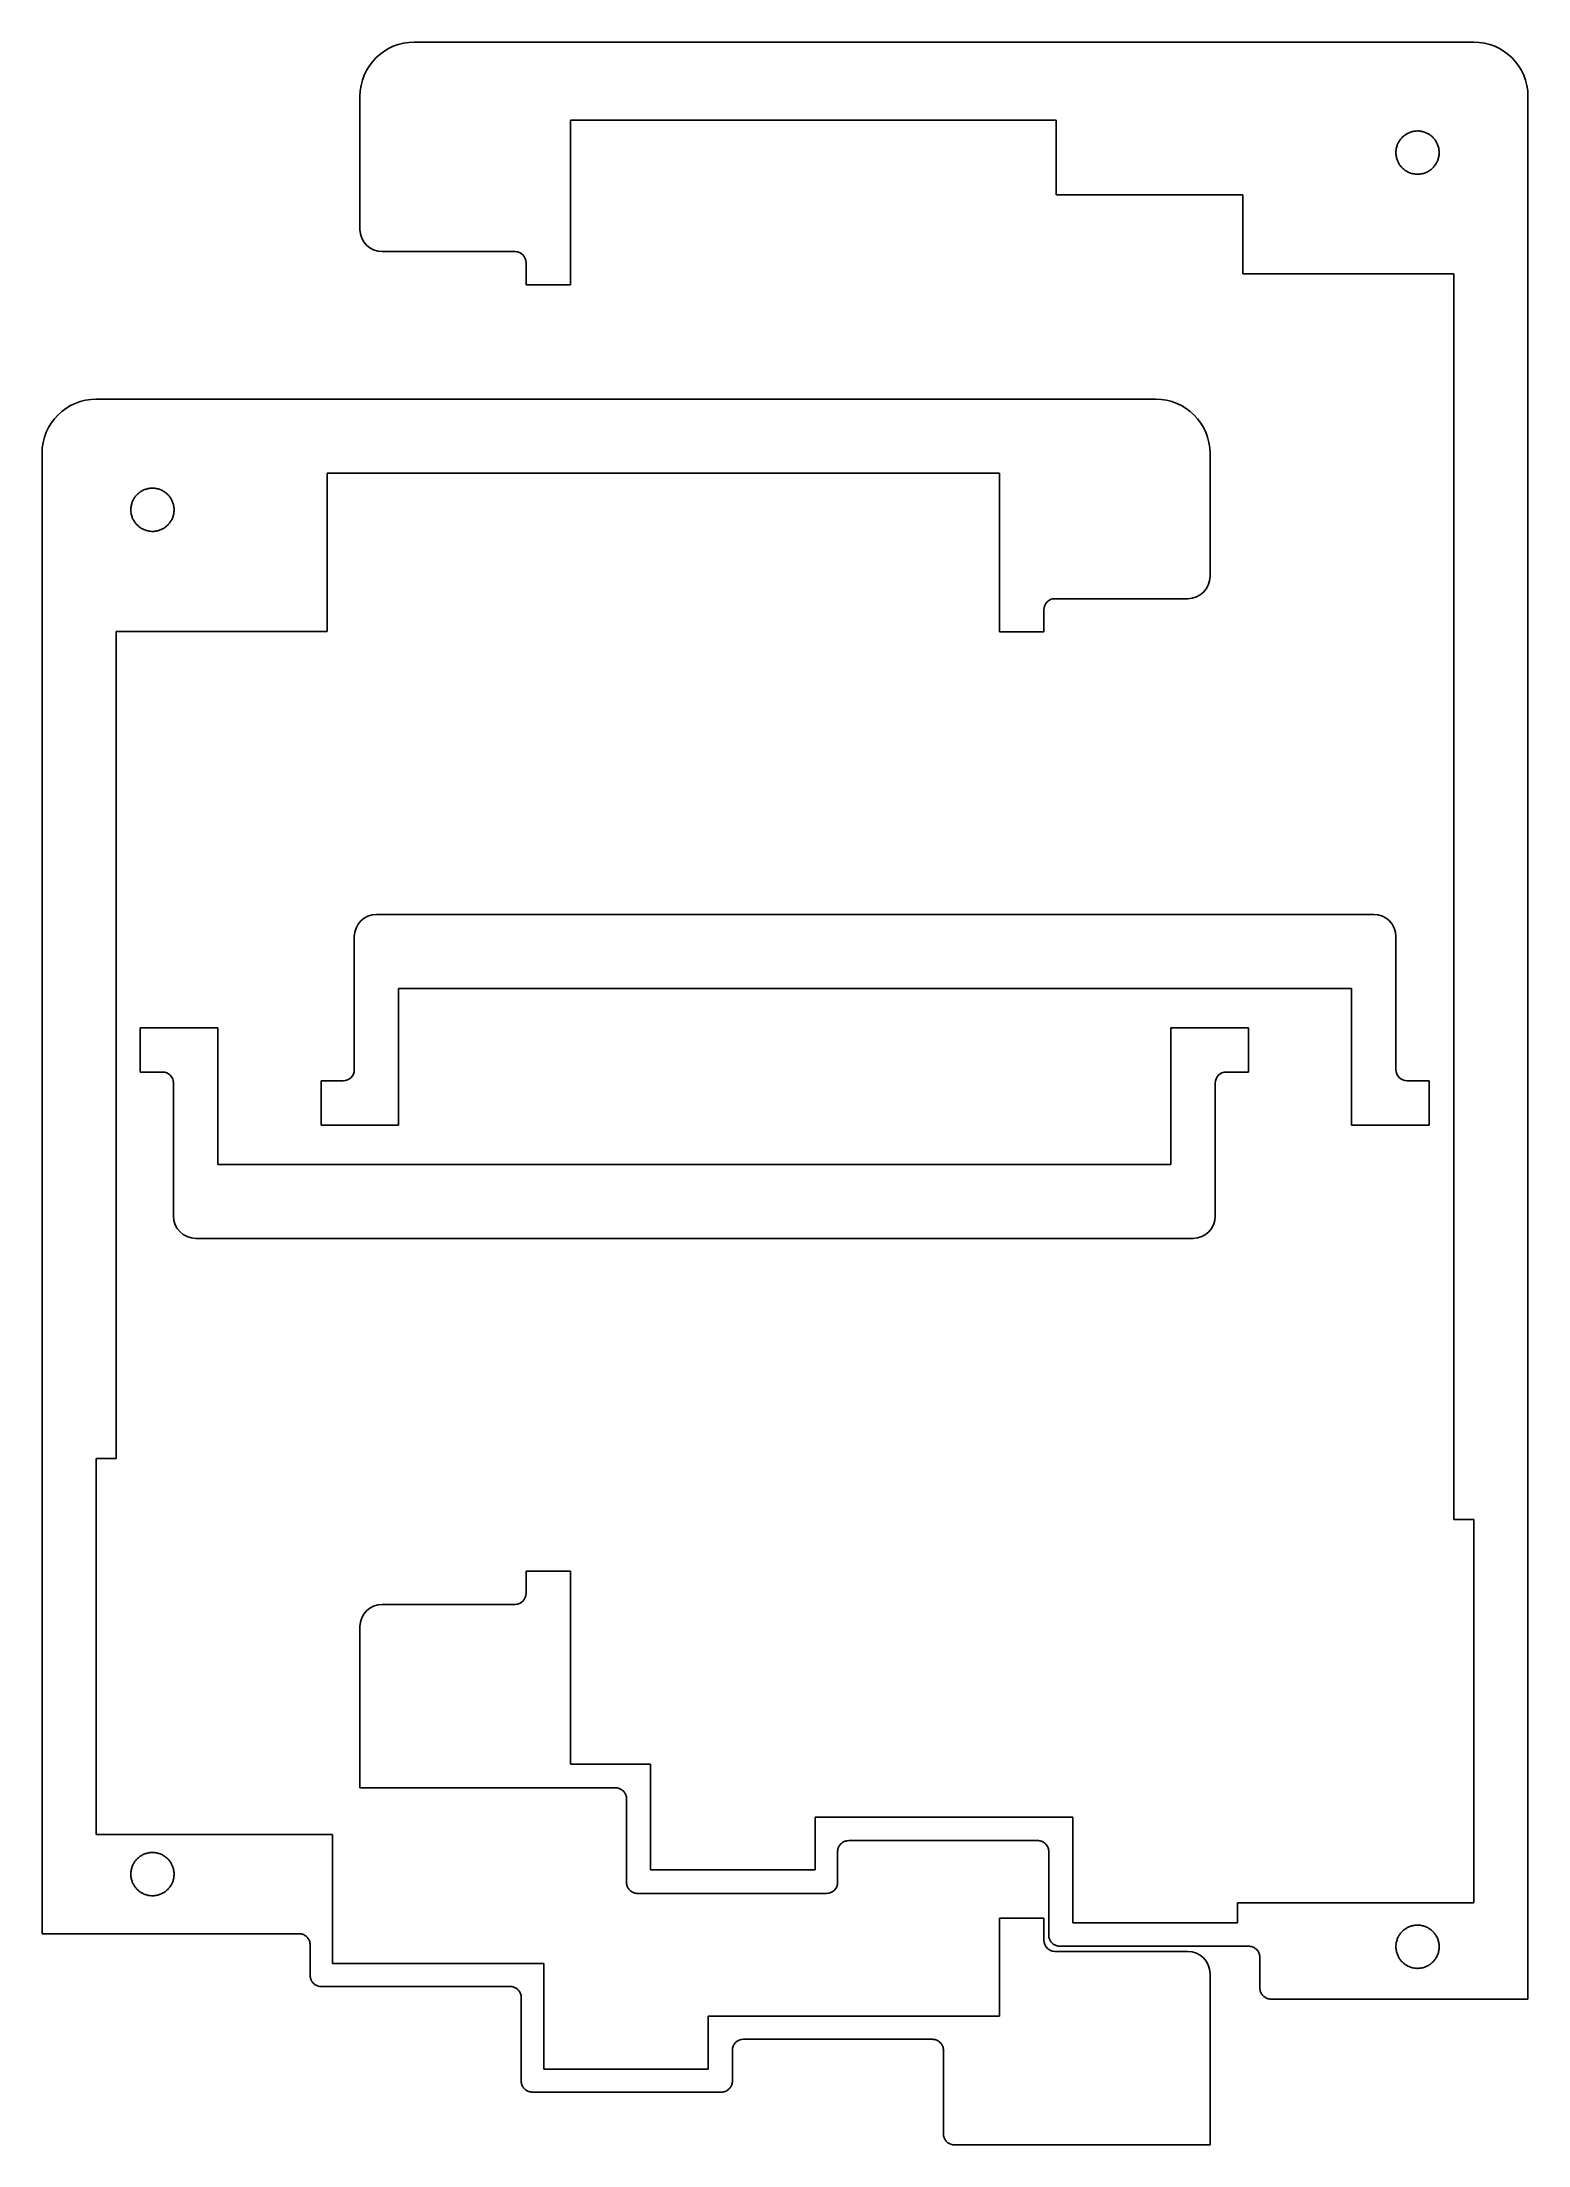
# Model space of a CAD drawing. Extents: x 331 to 465, y -298 to -108.
import ezdxf

# ---------------------------------------------------------------- set-up
doc = ezdxf.new("R2010")
doc.units = 0
doc.layers.add('BLACK', color=7, linetype='CONTINUOUS')

msp = doc.modelspace()

# ---------------------------------------------------------------- linework, layer by layer
at = {"layer": 'BLACK', "linetype": 'CONTINUOUS'}
for p, q in [((460.164, -108.008), (364.564, -108.008)), ((359.664, -124.91), (359.664, -112.908)), ((465.064, -284.507), (465.064, -112.908)), ((378.664, -129.91), (378.664, -115.059)), ((378.664, -115.059), (422.484, -115.059)), ((422.484, -115.059), (422.484, -121.78)), ((453.183, -117.609), (453.201, -117.523)), ((453.201, -117.523), (453.222, -117.444)), ((453.222, -117.444), (453.246, -117.366)), ((453.246, -117.366), (453.272, -117.292)), ((453.272, -117.292), (453.301, -117.22)), ((453.301, -117.22), (453.332, -117.151)), ((453.332, -117.151), (453.365, -117.083)), ((453.365, -117.083), (453.402, -117.015)), ((453.402, -117.015), (453.409, -117.002)), ((453.409, -117.002), (453.448, -116.937)), ((453.448, -116.937), (453.489, -116.876)), ((453.489, -116.876), (453.531, -116.816)), ((453.531, -116.816), (453.575, -116.759)), ((453.575, -116.759), (453.621, -116.704)), ((453.621, -116.704), (453.67, -116.649)), ((453.67, -116.649), (453.72, -116.597)), ((453.72, -116.597), (453.771, -116.547)), ((453.771, -116.547), (453.827, -116.498)), ((453.827, -116.498), (453.882, -116.452)), ((453.882, -116.452), (453.941, -116.407)), ((453.941, -116.407), (454, -116.365)), ((454, -116.365), (454.061, -116.325)), ((454.061, -116.325), (454.127, -116.286)), ((454.127, -116.286), (454.193, -116.25)), ((454.193, -116.25), (454.262, -116.215)), ((454.262, -116.215), (454.332, -116.184)), ((454.332, -116.184), (454.403, -116.155)), ((454.403, -116.155), (454.478, -116.128)), ((454.478, -116.128), (454.556, -116.104)), ((454.556, -116.104), (454.637, -116.082)), ((454.637, -116.082), (454.719, -116.064)), ((454.719, -116.064), (454.805, -116.049)), ((454.805, -116.049), (454.895, -116.037)), ((454.895, -116.037), (454.989, -116.03)), ((454.989, -116.03), (455.089, -116.027)), ((455.089, -116.027), (455.098, -116.027)), ((455.098, -116.027), (455.196, -116.029)), ((455.196, -116.029), (455.29, -116.036)), ((455.29, -116.036), (455.384, -116.048)), ((455.384, -116.048), (455.47, -116.062)), ((455.47, -116.062), (455.554, -116.08)), ((455.554, -116.08), (455.634, -116.101)), ((455.634, -116.101), (455.711, -116.125)), ((455.711, -116.125), (455.787, -116.152)), ((455.787, -116.152), (455.859, -116.181)), ((455.859, -116.181), (455.929, -116.212)), ((455.929, -116.212), (455.997, -116.246)), ((455.997, -116.246), (456.062, -116.282)), ((456.062, -116.282), (456.125, -116.319)), ((456.125, -116.319), (456.188, -116.36)), ((456.188, -116.36), (456.249, -116.402)), ((456.249, -116.402), (456.306, -116.446)), ((456.306, -116.446), (456.362, -116.492)), ((456.362, -116.492), (456.416, -116.54)), ((456.416, -116.54), (456.468, -116.589)), ((456.468, -116.589), (456.518, -116.64)), ((456.518, -116.64), (456.567, -116.695)), ((456.567, -116.695), (456.613, -116.749)), ((456.613, -116.749), (456.658, -116.807)), ((456.658, -116.807), (456.7, -116.865)), ((456.7, -116.865), (456.742, -116.927)), ((456.742, -116.927), (456.781, -116.992)), ((456.781, -116.992), (456.818, -117.057)), ((456.818, -117.057), (456.852, -117.124)), ((456.852, -117.124), (456.884, -117.193)), ((456.884, -117.193), (456.914, -117.265)), ((456.914, -117.265), (456.942, -117.341)), ((456.942, -117.341), (456.967, -117.418)), ((456.967, -117.418), (456.989, -117.499)), ((456.989, -117.499), (457.008, -117.58)), ((457.008, -117.58), (457.023, -117.666)), ((453.148, -117.984), (453.15, -117.885)), ((453.151, -118.082), (453.148, -117.984)), ((453.15, -117.885), (453.157, -117.791)), ((453.158, -118.177), (453.151, -118.082)), ((453.157, -117.791), (453.168, -117.698)), ((453.17, -118.273), (453.158, -118.177)), ((453.168, -117.698), (453.183, -117.609)), ((453.186, -118.362), (453.17, -118.273)), ((453.206, -118.448), (453.186, -118.362)), ((453.227, -118.526), (453.206, -118.448)), ((453.251, -118.603), (453.227, -118.526)), ((453.278, -118.678), (453.251, -118.603)), ((453.308, -118.75), (453.278, -118.678)), ((453.34, -118.82), (453.308, -118.75)), ((453.373, -118.887), (453.34, -118.82)), ((453.409, -118.952), (453.373, -118.887)), ((453.442, -119.007), (453.409, -118.952)), ((453.482, -119.068), (453.442, -119.007)), ((453.524, -119.128), (453.482, -119.068)), ((453.569, -119.187), (453.524, -119.128)), ((453.614, -119.242), (453.569, -119.187)), ((453.662, -119.296), (453.614, -119.242)), ((453.713, -119.35), (453.662, -119.296)), ((453.769, -119.404), (453.713, -119.35)), ((453.822, -119.451), (453.769, -119.404)), ((453.879, -119.499), (453.822, -119.451)), ((456.382, -119.444), (456.322, -119.495)), ((456.437, -119.395), (456.382, -119.444)), ((456.488, -119.345), (456.437, -119.395)), ((456.537, -119.293), (456.488, -119.345)), ((456.584, -119.239), (456.537, -119.293)), ((456.63, -119.184), (456.584, -119.239)), ((456.673, -119.126), (456.63, -119.184)), ((456.715, -119.067), (456.673, -119.126)), ((456.755, -119.005), (456.715, -119.067)), ((456.793, -118.941), (456.755, -119.005)), ((456.829, -118.876), (456.793, -118.941)), ((456.863, -118.807), (456.829, -118.876)), ((456.894, -118.737), (456.863, -118.807)), ((456.923, -118.665), (456.894, -118.737)), ((456.95, -118.589), (456.923, -118.665)), ((456.974, -118.512), (456.95, -118.589)), ((456.994, -118.432), (456.974, -118.512)), ((457.013, -118.347), (456.994, -118.432)), ((457.027, -118.261), (457.013, -118.347)), ((457.023, -117.666), (457.035, -117.754)), ((457.038, -118.172), (457.027, -118.261)), ((457.035, -117.754), (457.044, -117.848)), ((457.046, -118.075), (457.038, -118.172)), ((457.044, -117.848), (457.048, -117.95)), ((457.048, -117.977), (457.046, -118.075)), ((457.048, -117.95), (457.048, -117.977)), ((453.936, -119.543), (453.879, -119.499)), ((453.995, -119.585), (453.936, -119.543)), ((454.056, -119.625), (453.995, -119.585)), ((454.12, -119.664), (454.056, -119.625)), ((454.189, -119.702), (454.12, -119.664)), ((454.258, -119.737), (454.189, -119.702)), ((454.328, -119.769), (454.258, -119.737)), ((454.4, -119.798), (454.328, -119.769)), ((454.474, -119.824), (454.4, -119.798)), ((454.55, -119.848), (454.474, -119.824)), ((454.634, -119.871), (454.55, -119.848)), ((454.718, -119.89), (454.634, -119.871)), ((454.811, -119.906), (454.718, -119.89)), ((454.903, -119.917), (454.811, -119.906)), ((454.999, -119.924), (454.903, -119.917)), ((455.098, -119.927), (454.999, -119.924)), ((455.119, -119.927), (455.098, -119.927)), ((455.218, -119.923), (455.119, -119.927)), ((455.31, -119.915), (455.218, -119.923)), ((455.399, -119.904), (455.31, -119.915)), ((455.487, -119.888), (455.399, -119.904)), ((455.57, -119.869), (455.487, -119.888)), ((455.649, -119.848), (455.57, -119.869)), ((455.725, -119.824), (455.649, -119.848)), ((455.8, -119.796), (455.725, -119.824)), ((455.875, -119.766), (455.8, -119.796)), ((455.945, -119.734), (455.875, -119.766)), ((456.013, -119.699), (455.945, -119.734)), ((456.078, -119.663), (456.013, -119.699)), ((456.14, -119.625), (456.078, -119.663)), ((456.207, -119.581), (456.14, -119.625)), ((456.265, -119.539), (456.207, -119.581)), ((456.322, -119.495), (456.265, -119.539)), ((422.484, -121.78), (439.337, -121.78)), ((439.337, -121.78), (439.337, -128.922)), ((373.664, -126.91), (361.664, -126.91)), ((374.664, -127.91), (374.664, -129.91)), ((439.337, -128.922), (458.387, -128.922)), ((458.387, -241.269), (458.387, -128.922)), ((374.664, -129.91), (378.664, -129.91)), ((431.472, -140.208), (335.872, -140.208)), ((330.972, -145.108), (330.972, -278.611)), ((436.372, -156.208), (436.372, -145.108)), ((356.699, -146.883), (417.372, -146.883)), ((356.699, -161.17), (356.699, -146.883)), ((417.372, -146.883), (417.372, -161.208)), ((339.008, -149.913), (339.023, -149.823)), ((339.023, -149.823), (339.041, -149.738)), ((339.041, -149.738), (339.062, -149.659)), ((339.062, -149.659), (339.086, -149.581)), ((339.086, -149.581), (339.112, -149.507)), ((339.112, -149.507), (339.141, -149.435)), ((339.141, -149.435), (339.172, -149.365)), ((339.172, -149.365), (339.205, -149.298)), ((339.205, -149.298), (339.242, -149.229)), ((339.242, -149.229), (339.249, -149.216)), ((339.249, -149.216), (339.288, -149.152)), ((339.288, -149.152), (339.329, -149.09)), ((339.329, -149.09), (339.371, -149.031)), ((339.371, -149.031), (339.415, -148.974)), ((339.415, -148.974), (339.461, -148.918)), ((339.461, -148.918), (339.51, -148.864)), ((339.51, -148.864), (339.56, -148.812)), ((339.56, -148.812), (339.612, -148.762)), ((339.612, -148.762), (339.667, -148.712)), ((339.667, -148.712), (339.723, -148.666)), ((339.723, -148.666), (339.781, -148.622)), ((339.781, -148.622), (339.84, -148.58)), ((339.84, -148.58), (339.901, -148.54)), ((339.901, -148.54), (339.967, -148.5)), ((339.967, -148.5), (340.033, -148.464)), ((340.033, -148.464), (340.102, -148.43)), ((340.102, -148.43), (340.172, -148.398)), ((340.172, -148.398), (340.244, -148.369)), ((340.244, -148.369), (340.318, -148.343)), ((340.318, -148.343), (340.396, -148.318)), ((340.396, -148.318), (340.477, -148.297)), ((340.477, -148.297), (340.559, -148.278)), ((340.559, -148.278), (340.645, -148.264)), ((340.645, -148.264), (340.735, -148.252)), ((340.735, -148.252), (340.829, -148.244)), ((340.829, -148.244), (340.929, -148.241)), ((340.929, -148.241), (340.938, -148.241)), ((340.938, -148.241), (341.036, -148.244)), ((341.036, -148.244), (341.129, -148.251)), ((341.129, -148.251), (341.219, -148.262)), ((341.219, -148.262), (341.308, -148.277)), ((341.308, -148.277), (341.392, -148.295)), ((341.392, -148.295), (341.475, -148.317)), ((341.475, -148.317), (341.552, -148.34)), ((341.552, -148.34), (341.629, -148.368)), ((341.629, -148.368), (341.7, -148.397)), ((341.7, -148.397), (341.772, -148.429)), ((341.772, -148.429), (341.84, -148.463)), ((341.84, -148.463), (341.905, -148.498)), ((341.905, -148.498), (341.971, -148.538)), ((341.971, -148.538), (342.033, -148.578)), ((342.033, -148.578), (342.092, -148.619)), ((342.092, -148.619), (342.149, -148.663)), ((342.149, -148.663), (342.204, -148.708)), ((342.204, -148.708), (342.257, -148.755)), ((342.257, -148.755), (342.309, -148.805)), ((342.309, -148.805), (342.359, -148.856)), ((342.359, -148.856), (342.406, -148.908)), ((342.406, -148.908), (342.452, -148.963)), ((342.452, -148.963), (342.502, -149.026)), ((342.502, -149.026), (342.544, -149.085)), ((342.544, -149.085), (342.584, -149.146)), ((342.584, -149.146), (342.622, -149.208)), ((342.622, -149.208), (342.627, -149.216)), ((342.627, -149.216), (342.663, -149.281)), ((342.663, -149.281), (342.697, -149.35)), ((342.697, -149.35), (342.729, -149.42)), ((342.729, -149.42), (342.759, -149.494)), ((342.759, -149.494), (342.786, -149.568)), ((342.786, -149.568), (342.81, -149.644)), ((342.81, -149.644), (342.831, -149.724)), ((342.831, -149.724), (342.85, -149.807)), ((342.85, -149.807), (342.865, -149.893)), ((338.988, -150.198), (338.99, -150.1)), ((338.991, -150.297), (338.988, -150.198)), ((338.99, -150.1), (338.997, -150.005)), ((338.998, -150.391), (338.991, -150.297)), ((338.997, -150.005), (339.008, -149.913)), ((339.011, -150.487), (338.998, -150.391)), ((339.027, -150.577), (339.011, -150.487)), ((339.046, -150.662), (339.027, -150.577)), ((339.067, -150.741), (339.046, -150.662)), ((339.091, -150.817), (339.067, -150.741)), ((339.118, -150.893), (339.091, -150.817)), ((339.148, -150.965), (339.118, -150.893)), ((339.18, -151.034), (339.148, -150.965)), ((339.213, -151.101), (339.18, -151.034)), ((339.249, -151.166), (339.213, -151.101)), ((339.282, -151.221), (339.249, -151.166)), ((339.322, -151.283), (339.282, -151.221)), ((339.364, -151.343), (339.322, -151.283)), ((339.409, -151.401), (339.364, -151.343)), ((339.455, -151.457), (339.409, -151.401)), ((339.502, -151.511), (339.455, -151.457)), ((339.553, -151.564), (339.502, -151.511)), ((339.609, -151.618), (339.553, -151.564)), ((339.662, -151.666), (339.609, -151.618)), ((339.719, -151.714), (339.662, -151.666)), ((339.776, -151.757), (339.719, -151.714)), ((342.157, -151.714), (342.099, -151.758)), ((342.211, -151.668), (342.157, -151.714)), ((342.265, -151.621), (342.211, -151.668)), ((342.316, -151.571), (342.265, -151.621)), ((342.366, -151.52), (342.316, -151.571)), ((342.414, -151.466), (342.366, -151.52)), ((342.462, -151.408), (342.414, -151.466)), ((342.506, -151.35), (342.462, -151.408)), ((342.548, -151.291), (342.506, -151.35)), ((342.588, -151.23), (342.548, -151.291)), ((342.627, -151.166), (342.588, -151.23)), ((342.636, -151.15), (342.627, -151.166)), ((342.672, -151.083), (342.636, -151.15)), ((342.706, -151.015), (342.672, -151.083)), ((342.737, -150.944), (342.706, -151.015)), ((342.766, -150.872), (342.737, -150.944)), ((342.793, -150.794), (342.766, -150.872)), ((342.816, -150.716), (342.793, -150.794)), ((342.837, -150.635), (342.816, -150.716)), ((342.855, -150.55), (342.837, -150.635)), ((342.869, -150.462), (342.855, -150.55)), ((342.865, -149.893), (342.877, -149.984)), ((342.88, -150.372), (342.869, -150.462)), ((342.877, -149.984), (342.885, -150.078)), ((342.886, -150.275), (342.88, -150.372)), ((342.885, -150.078), (342.888, -150.177)), ((342.888, -150.177), (342.886, -150.275)), ((339.835, -151.8), (339.776, -151.757)), ((339.896, -151.84), (339.835, -151.8)), ((339.961, -151.879), (339.896, -151.84)), ((340.03, -151.917), (339.961, -151.879)), ((340.098, -151.951), (340.03, -151.917)), ((340.169, -151.983), (340.098, -151.951)), ((340.24, -152.012), (340.169, -151.983)), ((340.314, -152.039), (340.24, -152.012)), ((340.391, -152.063), (340.314, -152.039)), ((340.475, -152.086), (340.391, -152.063)), ((340.558, -152.104), (340.475, -152.086)), ((340.651, -152.12), (340.558, -152.104)), ((340.743, -152.132), (340.651, -152.12)), ((340.839, -152.139), (340.743, -152.132)), ((340.938, -152.141), (340.839, -152.139)), ((340.966, -152.141), (340.938, -152.141)), ((341.063, -152.137), (340.966, -152.141)), ((341.155, -152.129), (341.063, -152.137)), ((341.245, -152.117), (341.155, -152.129)), ((341.331, -152.101), (341.245, -152.117)), ((341.413, -152.083), (341.331, -152.101)), ((341.492, -152.061), (341.413, -152.083)), ((341.572, -152.036), (341.492, -152.061)), ((341.645, -152.009), (341.572, -152.036)), ((341.717, -151.979), (341.645, -152.009)), ((341.786, -151.948), (341.717, -151.979)), ((341.852, -151.914), (341.786, -151.948)), ((341.917, -151.878), (341.852, -151.914)), ((341.98, -151.84), (341.917, -151.878)), ((342.04, -151.8), (341.98, -151.84)), ((342.099, -151.758), (342.04, -151.8)), ((421.372, -159.208), (421.372, -161.208)), ((434.372, -158.208), (422.372, -158.208)), ((337.649, -161.17), (356.699, -161.17)), ((337.649, -161.17), (337.649, -235.759)), ((421.372, -161.208), (417.372, -161.208)), ((451.152, -186.69), (361.152, -186.69)), ((359.152, -200.69), (359.152, -188.69)), ((453.152, -188.69), (453.152, -200.69)), ((363.152, -193.365), (449.152, -193.365)), ((363.152, -205.69), (363.152, -193.365)), ((449.152, -193.365), (449.152, -205.69)), ((339.84, -200.9), (339.84, -196.9)), ((346.84, -196.9), (339.84, -196.9)), ((346.84, -209.225), (346.84, -196.9)), ((432.84, -196.9), (432.84, -209.225)), ((439.84, -196.9), (432.84, -196.9)), ((439.84, -200.9), (439.84, -196.9)), ((341.84, -200.9), (339.84, -200.9)), ((439.84, -200.9), (437.84, -200.9)), ((342.84, -213.9), (342.84, -201.9)), ((356.152, -201.69), (356.152, -205.69)), ((356.152, -201.69), (358.152, -201.69)), ((436.84, -201.9), (436.84, -213.9)), ((454.152, -201.69), (456.152, -201.69)), ((456.152, -201.69), (456.152, -205.69)), ((363.152, -205.69), (356.152, -205.69)), ((449.152, -205.69), (456.152, -205.69)), ((432.84, -209.225), (346.84, -209.225)), ((434.84, -215.9), (344.84, -215.9)), ((337.649, -235.759), (335.872, -235.759)), ((335.872, -235.759), (335.872, -269.659)), ((458.387, -241.269), (460.164, -241.269)), ((460.164, -275.816), (460.164, -241.269)), ((374.664, -247.91), (374.664, -245.91)), ((374.664, -245.91), (378.664, -245.91)), ((378.664, -263.335), (378.664, -245.91)), ((361.664, -248.91), (373.664, -248.91)), ((359.664, -265.457), (359.664, -250.91)), ((385.889, -263.335), (378.664, -263.335)), ((385.889, -272.86), (385.889, -263.335)), ((382.718, -265.457), (359.664, -265.457)), ((382.784, -265.456), (382.719, -265.454)), ((382.875, -265.466), (382.784, -265.456)), ((382.959, -265.483), (382.875, -265.466)), ((383.039, -265.507), (382.959, -265.483)), ((383.114, -265.535), (383.039, -265.507)), ((383.182, -265.568), (383.114, -265.535)), ((383.246, -265.604), (383.182, -265.568)), ((383.307, -265.645), (383.246, -265.604)), ((383.364, -265.69), (383.307, -265.645)), ((383.417, -265.738), (383.364, -265.69)), ((383.466, -265.789), (383.417, -265.738)), ((383.512, -265.845), (383.466, -265.789)), ((383.555, -265.905), (383.512, -265.845)), ((383.594, -265.969), (383.555, -265.905)), ((383.628, -266.036), (383.594, -265.969)), ((383.658, -266.108), (383.628, -266.036)), ((383.683, -266.186), (383.658, -266.108)), ((383.702, -266.267), (383.683, -266.186)), ((383.715, -266.358), (383.702, -266.267)), ((383.719, -266.454), (383.715, -266.358)), ((383.719, -273.981), (383.719, -266.455)), ((423.989, -268.098), (400.737, -268.098)), ((400.737, -268.098), (400.737, -272.86)), ((423.989, -277.623), (423.989, -268.098)), ((335.872, -269.659), (357.199, -269.659)), ((357.199, -269.659), (357.199, -281.296)), ((402.769, -271.15), (402.767, -271.218)), ((402.78, -271.054), (402.769, -271.15)), ((402.797, -270.971), (402.78, -271.054)), ((402.82, -270.894), (402.797, -270.971)), ((402.849, -270.821), (402.82, -270.894)), ((402.883, -270.75), (402.849, -270.821)), ((402.92, -270.685), (402.883, -270.75)), ((402.961, -270.626), (402.92, -270.685)), ((403.006, -270.569), (402.961, -270.626)), ((403.054, -270.516), (403.006, -270.569)), ((403.106, -270.468), (403.054, -270.516)), ((403.162, -270.422), (403.106, -270.468)), ((403.221, -270.38), (403.162, -270.422)), ((403.284, -270.342), (403.221, -270.38)), ((403.353, -270.308), (403.284, -270.342)), ((403.424, -270.279), (403.353, -270.308)), ((403.5, -270.254), (403.424, -270.279)), ((403.581, -270.236), (403.5, -270.254)), ((403.67, -270.223), (403.581, -270.236)), ((403.767, -270.218), (403.67, -270.223)), ((420.818, -270.219), (403.765, -270.219)), ((420.884, -270.22), (420.819, -270.218)), ((420.975, -270.231), (420.884, -270.22)), ((421.059, -270.247), (420.975, -270.231)), ((421.139, -270.271), (421.059, -270.247)), ((421.214, -270.299), (421.139, -270.271)), ((421.282, -270.332), (421.214, -270.299)), ((421.346, -270.368), (421.282, -270.332)), ((421.407, -270.409), (421.346, -270.368)), ((421.464, -270.454), (421.407, -270.409)), ((421.517, -270.502), (421.464, -270.454)), ((421.566, -270.553), (421.517, -270.502)), ((421.612, -270.609), (421.566, -270.553)), ((421.655, -270.669), (421.612, -270.609)), ((421.694, -270.733), (421.655, -270.669)), ((421.728, -270.8), (421.694, -270.733)), ((421.758, -270.872), (421.728, -270.8)), ((421.783, -270.95), (421.758, -270.872)), ((421.802, -271.031), (421.783, -270.95)), ((421.815, -271.122), (421.802, -271.031)), ((421.819, -271.218), (421.815, -271.122)), ((338.99, -273.15), (338.997, -273.055)), ((338.997, -273.055), (339.008, -272.963)), ((339.008, -272.963), (339.023, -272.873)), ((339.023, -272.873), (339.041, -272.788)), ((339.041, -272.788), (339.062, -272.709)), ((339.062, -272.709), (339.086, -272.631)), ((339.086, -272.631), (339.112, -272.557)), ((339.112, -272.557), (339.141, -272.485)), ((339.141, -272.485), (339.172, -272.415)), ((339.172, -272.415), (339.205, -272.348)), ((339.205, -272.348), (339.242, -272.279)), ((339.242, -272.279), (339.249, -272.266)), ((339.249, -272.266), (339.288, -272.202)), ((339.288, -272.202), (339.329, -272.14)), ((339.329, -272.14), (339.371, -272.081)), ((339.371, -272.081), (339.415, -272.024)), ((339.415, -272.024), (339.461, -271.968)), ((339.461, -271.968), (339.51, -271.913)), ((339.51, -271.913), (339.56, -271.862)), ((339.56, -271.862), (339.612, -271.812)), ((339.612, -271.812), (339.667, -271.762)), ((339.667, -271.762), (339.723, -271.716)), ((339.723, -271.716), (339.781, -271.672)), ((339.781, -271.672), (339.84, -271.63)), ((339.84, -271.63), (339.901, -271.59)), ((339.901, -271.59), (339.967, -271.55)), ((339.967, -271.55), (340.033, -271.514)), ((340.033, -271.514), (340.102, -271.48)), ((340.102, -271.48), (340.172, -271.448)), ((340.172, -271.448), (340.244, -271.419)), ((340.244, -271.419), (340.318, -271.392)), ((340.318, -271.392), (340.396, -271.368)), ((340.396, -271.368), (340.477, -271.347)), ((340.477, -271.347), (340.559, -271.328)), ((340.559, -271.328), (340.645, -271.313)), ((340.645, -271.313), (340.735, -271.302)), ((340.735, -271.302), (340.829, -271.294)), ((340.829, -271.294), (340.929, -271.291)), ((340.929, -271.291), (340.938, -271.291)), ((340.938, -271.291), (341.036, -271.294)), ((341.036, -271.294), (341.129, -271.301)), ((341.129, -271.301), (341.219, -271.312)), ((341.219, -271.312), (341.308, -271.327)), ((341.308, -271.327), (341.392, -271.345)), ((341.392, -271.345), (341.475, -271.367)), ((341.475, -271.367), (341.552, -271.39)), ((341.552, -271.39), (341.629, -271.418)), ((341.629, -271.418), (341.7, -271.446)), ((341.7, -271.446), (341.772, -271.479)), ((341.772, -271.479), (341.84, -271.512)), ((341.84, -271.512), (341.905, -271.548)), ((341.905, -271.548), (341.971, -271.588)), ((341.971, -271.588), (342.033, -271.627)), ((342.033, -271.627), (342.092, -271.669)), ((342.092, -271.669), (342.149, -271.713)), ((342.149, -271.713), (342.204, -271.758)), ((342.204, -271.758), (342.257, -271.805)), ((342.257, -271.805), (342.309, -271.855)), ((342.309, -271.855), (342.359, -271.905)), ((342.359, -271.905), (342.406, -271.958)), ((342.406, -271.958), (342.452, -272.013)), ((342.452, -272.013), (342.502, -272.076)), ((342.502, -272.076), (342.544, -272.135)), ((342.544, -272.135), (342.584, -272.196)), ((342.584, -272.196), (342.622, -272.258)), ((342.622, -272.258), (342.627, -272.266)), ((342.627, -272.266), (342.663, -272.331)), ((342.663, -272.331), (342.697, -272.4)), ((342.697, -272.4), (342.729, -272.47)), ((342.729, -272.47), (342.759, -272.544)), ((342.759, -272.544), (342.786, -272.618)), ((342.786, -272.618), (342.81, -272.694)), ((342.81, -272.694), (342.831, -272.774)), ((342.831, -272.774), (342.85, -272.857)), ((342.85, -272.857), (342.865, -272.943)), ((342.865, -272.943), (342.877, -273.034)), ((342.877, -273.034), (342.885, -273.128)), ((400.737, -272.86), (385.889, -272.86)), ((402.766, -271.22), (402.766, -273.982)), ((421.819, -278.746), (421.819, -271.22)), ((338.988, -273.248), (338.99, -273.15)), ((338.991, -273.347), (338.988, -273.248)), ((338.998, -273.441), (338.991, -273.347)), ((339.011, -273.537), (338.998, -273.441)), ((339.027, -273.627), (339.011, -273.537)), ((339.046, -273.712), (339.027, -273.627)), ((339.067, -273.791), (339.046, -273.712)), ((339.091, -273.867), (339.067, -273.791)), ((339.118, -273.943), (339.091, -273.867)), ((339.148, -274.015), (339.118, -273.943)), ((339.18, -274.084), (339.148, -274.015)), ((339.213, -274.151), (339.18, -274.084)), ((339.249, -274.216), (339.213, -274.151)), ((339.282, -274.271), (339.249, -274.216)), ((339.322, -274.333), (339.282, -274.271)), ((339.364, -274.393), (339.322, -274.333)), ((339.409, -274.451), (339.364, -274.393)), ((339.455, -274.507), (339.409, -274.451)), ((339.502, -274.561), (339.455, -274.507)), ((339.553, -274.614), (339.502, -274.561)), ((339.609, -274.668), (339.553, -274.614)), ((339.662, -274.716), (339.609, -274.668)), ((339.719, -274.763), (339.662, -274.716)), ((339.776, -274.807), (339.719, -274.763)), ((339.835, -274.85), (339.776, -274.807)), ((339.896, -274.89), (339.835, -274.85)), ((339.961, -274.929), (339.896, -274.89)), ((340.03, -274.967), (339.961, -274.929)), ((340.098, -275.001), (340.03, -274.967)), ((340.169, -275.033), (340.098, -275.001)), ((341.786, -274.998), (341.717, -275.029)), ((341.852, -274.964), (341.786, -274.998)), ((341.917, -274.928), (341.852, -274.964)), ((341.98, -274.89), (341.917, -274.928)), ((342.04, -274.85), (341.98, -274.89)), ((342.099, -274.808), (342.04, -274.85)), ((342.157, -274.764), (342.099, -274.808)), ((342.211, -274.718), (342.157, -274.764)), ((342.265, -274.671), (342.211, -274.718)), ((342.316, -274.621), (342.265, -274.671)), ((342.366, -274.57), (342.316, -274.621)), ((342.414, -274.516), (342.366, -274.57)), ((342.462, -274.457), (342.414, -274.516)), ((342.506, -274.4), (342.462, -274.457)), ((342.548, -274.341), (342.506, -274.4)), ((342.588, -274.28), (342.548, -274.341)), ((342.627, -274.216), (342.588, -274.28)), ((342.636, -274.199), (342.627, -274.216)), ((342.672, -274.133), (342.636, -274.199)), ((342.706, -274.064), (342.672, -274.133)), ((342.737, -273.994), (342.706, -274.064)), ((342.766, -273.922), (342.737, -273.994)), ((342.793, -273.844), (342.766, -273.922)), ((342.816, -273.765), (342.793, -273.844)), ((342.837, -273.685), (342.816, -273.765)), ((342.855, -273.6), (342.837, -273.685)), ((342.869, -273.512), (342.855, -273.6)), ((342.88, -273.422), (342.869, -273.512)), ((342.886, -273.325), (342.88, -273.422)), ((342.885, -273.128), (342.888, -273.227)), ((342.888, -273.227), (342.886, -273.325)), ((383.719, -273.979), (383.724, -274.076)), ((383.724, -274.076), (383.736, -274.164)), ((383.736, -274.164), (383.755, -274.246)), ((383.755, -274.246), (383.78, -274.324)), ((383.78, -274.324), (383.81, -274.395)), ((383.81, -274.395), (383.843, -274.462)), ((383.843, -274.462), (383.881, -274.525)), ((383.881, -274.525), (383.923, -274.585)), ((383.923, -274.585), (383.968, -274.64)), ((383.968, -274.64), (384.017, -274.691)), ((384.017, -274.691), (384.07, -274.74)), ((384.07, -274.74), (384.126, -274.785)), ((384.126, -274.785), (384.186, -274.826)), ((384.186, -274.826), (384.251, -274.863)), ((384.251, -274.863), (384.32, -274.896)), ((384.32, -274.896), (384.392, -274.925)), ((384.392, -274.925), (384.47, -274.948)), ((384.47, -274.948), (384.554, -274.966)), ((384.554, -274.966), (384.643, -274.977)), ((384.643, -274.977), (384.719, -274.979)), ((401.766, -274.982), (384.717, -274.982)), ((340.24, -275.062), (340.169, -275.033)), ((340.314, -275.089), (340.24, -275.062)), ((340.391, -275.113), (340.314, -275.089)), ((340.475, -275.135), (340.391, -275.113)), ((340.558, -275.154), (340.475, -275.135)), ((340.651, -275.17), (340.558, -275.154)), ((340.743, -275.182), (340.651, -275.17)), ((340.839, -275.189), (340.743, -275.182)), ((340.938, -275.191), (340.839, -275.189)), ((340.966, -275.191), (340.938, -275.191)), ((341.063, -275.187), (340.966, -275.191)), ((341.155, -275.179), (341.063, -275.187)), ((341.245, -275.167), (341.155, -275.179)), ((341.331, -275.151), (341.245, -275.167)), ((341.413, -275.133), (341.331, -275.151)), ((341.492, -275.111), (341.413, -275.133)), ((341.572, -275.086), (341.492, -275.111)), ((341.645, -275.059), (341.572, -275.086)), ((341.717, -275.029), (341.645, -275.059)), ((438.837, -275.816), (460.164, -275.816)), ((438.837, -277.623), (438.837, -275.816)), ((330.972, -278.611), (354.169, -278.611)), ((354.232, -278.616), (354.167, -278.614)), ((354.323, -278.626), (354.232, -278.616)), ((354.407, -278.643), (354.323, -278.626)), ((354.487, -278.666), (354.407, -278.643)), ((354.561, -278.695), (354.487, -278.666)), ((354.629, -278.727), (354.561, -278.695)), ((354.694, -278.764), (354.629, -278.727)), ((354.755, -278.805), (354.694, -278.764)), ((421.372, -277.208), (417.372, -277.208)), ((417.372, -277.208), (417.372, -286.058)), ((421.372, -277.208), (421.372, -279.208)), ((421.819, -278.743), (421.824, -278.84)), ((423.989, -277.623), (438.837, -277.623)), ((453.409, -278.812), (453.448, -278.747)), ((453.448, -278.747), (453.489, -278.685)), ((453.489, -278.685), (453.531, -278.626)), ((453.531, -278.626), (453.575, -278.569)), ((453.575, -278.569), (453.621, -278.513)), ((453.621, -278.513), (453.67, -278.459)), ((453.67, -278.459), (453.72, -278.407)), ((453.72, -278.407), (453.771, -278.357)), ((453.771, -278.357), (453.827, -278.307)), ((453.827, -278.307), (453.882, -278.262)), ((453.882, -278.262), (453.941, -278.217)), ((453.941, -278.217), (454, -278.175)), ((454, -278.175), (454.061, -278.135)), ((454.061, -278.135), (454.127, -278.095)), ((454.127, -278.095), (454.193, -278.059)), ((454.193, -278.059), (454.262, -278.025)), ((454.262, -278.025), (454.332, -277.993)), ((454.332, -277.993), (454.403, -277.964)), ((454.403, -277.964), (454.478, -277.938)), ((454.478, -277.938), (454.556, -277.913)), ((454.556, -277.913), (454.637, -277.892)), ((454.637, -277.892), (454.719, -277.874)), ((454.719, -277.874), (454.805, -277.859)), ((454.805, -277.859), (454.895, -277.847)), ((454.895, -277.847), (454.989, -277.84)), ((454.989, -277.84), (455.089, -277.837)), ((455.089, -277.837), (455.098, -277.837)), ((455.098, -277.837), (455.196, -277.839)), ((455.196, -277.839), (455.289, -277.846)), ((455.289, -277.846), (455.379, -277.857)), ((455.379, -277.857), (455.468, -277.872)), ((455.468, -277.872), (455.552, -277.89)), ((455.552, -277.89), (455.634, -277.912)), ((455.634, -277.912), (455.712, -277.936)), ((455.712, -277.936), (455.789, -277.963)), ((455.789, -277.963), (455.86, -277.992)), ((455.86, -277.992), (455.932, -278.024)), ((455.932, -278.024), (456, -278.058)), ((456, -278.058), (456.065, -278.093)), ((456.065, -278.093), (456.131, -278.133)), ((456.131, -278.133), (456.192, -278.173)), ((456.192, -278.173), (456.252, -278.215)), ((456.252, -278.215), (456.309, -278.258)), ((456.309, -278.258), (456.364, -278.303)), ((456.364, -278.303), (456.417, -278.351)), ((456.417, -278.351), (456.469, -278.4)), ((456.469, -278.4), (456.519, -278.451)), ((456.519, -278.451), (456.566, -278.503)), ((456.566, -278.503), (456.612, -278.558)), ((456.612, -278.558), (456.661, -278.621)), ((456.661, -278.621), (456.704, -278.68)), ((456.704, -278.68), (456.744, -278.741)), ((456.744, -278.741), (456.782, -278.804)), ((354.811, -278.849), (354.755, -278.805)), ((354.864, -278.897), (354.811, -278.849)), ((354.913, -278.948), (354.864, -278.897)), ((354.96, -279.004), (354.913, -278.948)), ((355.002, -279.064), (354.96, -279.004)), ((355.041, -279.128), (355.002, -279.064)), ((355.075, -279.195), (355.041, -279.128)), ((355.105, -279.268), (355.075, -279.195)), ((355.13, -279.345), (355.105, -279.268)), ((355.149, -279.427), (355.13, -279.345)), ((355.162, -279.517), (355.149, -279.427)), ((355.167, -279.614), (355.162, -279.517)), ((355.167, -279.612), (355.167, -282.373)), ((421.824, -278.84), (421.836, -278.928)), ((421.836, -278.928), (421.855, -279.01)), ((421.855, -279.01), (421.88, -279.088)), ((421.88, -279.088), (421.91, -279.159)), ((421.91, -279.159), (421.943, -279.226)), ((421.943, -279.226), (421.981, -279.289)), ((421.981, -279.289), (422.023, -279.349)), ((422.023, -279.349), (422.068, -279.404)), ((422.068, -279.404), (422.117, -279.456)), ((422.117, -279.456), (422.17, -279.504)), ((422.17, -279.504), (422.226, -279.549)), ((422.226, -279.549), (422.286, -279.59)), ((422.286, -279.59), (422.351, -279.627)), ((422.351, -279.627), (422.42, -279.66)), ((422.372, -280.208), (434.372, -280.208)), ((422.42, -279.66), (422.492, -279.689)), ((422.492, -279.689), (422.57, -279.712)), ((422.57, -279.712), (422.654, -279.73)), ((422.654, -279.73), (422.743, -279.741)), ((422.743, -279.741), (422.819, -279.743)), ((439.868, -279.744), (422.817, -279.744)), ((439.934, -279.745), (439.869, -279.743)), ((440.025, -279.756), (439.934, -279.745)), ((440.109, -279.772), (440.025, -279.756)), ((440.189, -279.796), (440.109, -279.772)), ((440.264, -279.824), (440.189, -279.796)), ((440.332, -279.857), (440.264, -279.824)), ((440.396, -279.893), (440.332, -279.857)), ((440.457, -279.934), (440.396, -279.893)), ((440.514, -279.979), (440.457, -279.934)), ((440.567, -280.027), (440.514, -279.979)), ((440.616, -280.078), (440.567, -280.027)), ((440.662, -280.134), (440.616, -280.078)), ((440.705, -280.194), (440.662, -280.134)), ((440.744, -280.258), (440.705, -280.194)), ((440.778, -280.325), (440.744, -280.258)), ((440.808, -280.397), (440.778, -280.325)), ((440.833, -280.475), (440.808, -280.397)), ((440.852, -280.556), (440.833, -280.475)), ((440.865, -280.647), (440.852, -280.556)), ((440.869, -280.743), (440.865, -280.647)), ((453.148, -279.794), (453.15, -279.695)), ((453.151, -279.892), (453.148, -279.794)), ((453.15, -279.695), (453.157, -279.6)), ((453.158, -279.987), (453.151, -279.892)), ((453.157, -279.6), (453.168, -279.508)), ((453.17, -280.083), (453.158, -279.987)), ((453.168, -279.508), (453.183, -279.418)), ((453.186, -280.172), (453.17, -280.083)), ((453.183, -279.418), (453.201, -279.333)), ((453.206, -280.257), (453.186, -280.172)), ((453.201, -279.333), (453.222, -279.254)), ((453.227, -280.336), (453.206, -280.257)), ((453.222, -279.254), (453.246, -279.176)), ((453.251, -280.413), (453.227, -280.336)), ((453.246, -279.176), (453.272, -279.102)), ((453.278, -280.488), (453.251, -280.413)), ((453.272, -279.102), (453.301, -279.03)), ((453.308, -280.56), (453.278, -280.488)), ((453.301, -279.03), (453.332, -278.96)), ((453.34, -280.63), (453.308, -280.56)), ((453.332, -278.96), (453.365, -278.893)), ((453.373, -280.697), (453.34, -280.63)), ((453.365, -278.893), (453.402, -278.825)), ((453.402, -278.825), (453.409, -278.812)), ((456.782, -278.804), (456.787, -278.812)), ((456.787, -278.812), (456.822, -278.876)), ((456.832, -280.679), (456.796, -280.745)), ((456.822, -278.876), (456.857, -278.945)), ((456.866, -280.61), (456.832, -280.679)), ((456.857, -278.945), (456.889, -279.015)), ((456.897, -280.54), (456.866, -280.61)), ((456.889, -279.015), (456.919, -279.089)), ((456.925, -280.467), (456.897, -280.54)), ((456.919, -279.089), (456.946, -279.163)), ((456.952, -280.389), (456.925, -280.467)), ((456.946, -279.163), (456.97, -279.24)), ((456.976, -280.311), (456.952, -280.389)), ((456.97, -279.24), (456.991, -279.32)), ((456.997, -280.23), (456.976, -280.311)), ((456.991, -279.32), (457.01, -279.402)), ((457.015, -280.145), (456.997, -280.23)), ((457.01, -279.402), (457.025, -279.489)), ((457.029, -280.057), (457.015, -280.145)), ((457.025, -279.489), (457.037, -279.579)), ((457.04, -279.967), (457.029, -280.057)), ((457.037, -279.579), (457.045, -279.673)), ((457.046, -279.87), (457.04, -279.967)), ((457.045, -279.673), (457.048, -279.772)), ((457.048, -279.772), (457.046, -279.87)), ((355.167, -282.375), (355.171, -282.471)), ((355.171, -282.471), (355.184, -282.559)), ((355.184, -282.559), (355.203, -282.642)), ((357.199, -281.296), (376.249, -281.296)), ((376.249, -281.296), (376.249, -290.821)), ((436.372, -282.208), (436.372, -297.661)), ((440.869, -283.506), (440.869, -280.745)), ((453.409, -280.762), (453.373, -280.697)), ((453.442, -280.817), (453.409, -280.762)), ((453.482, -280.878), (453.442, -280.817)), ((453.524, -280.938), (453.482, -280.878)), ((453.569, -280.997), (453.524, -280.938)), ((453.614, -281.052), (453.569, -280.997)), ((453.662, -281.106), (453.614, -281.052)), ((453.713, -281.159), (453.662, -281.106)), ((453.769, -281.214), (453.713, -281.159)), ((453.822, -281.261), (453.769, -281.214)), ((453.879, -281.309), (453.822, -281.261)), ((453.936, -281.352), (453.879, -281.309)), ((453.995, -281.395), (453.936, -281.352)), ((454.056, -281.435), (453.995, -281.395)), ((454.12, -281.474), (454.056, -281.435)), ((454.189, -281.512), (454.12, -281.474)), ((454.258, -281.547), (454.189, -281.512)), ((454.328, -281.578), (454.258, -281.547)), ((454.4, -281.607), (454.328, -281.578)), ((454.474, -281.634), (454.4, -281.607)), ((454.55, -281.658), (454.474, -281.634)), ((454.634, -281.681), (454.55, -281.658)), ((454.718, -281.699), (454.634, -281.681)), ((454.811, -281.715), (454.718, -281.699)), ((454.903, -281.727), (454.811, -281.715)), ((454.999, -281.734), (454.903, -281.727)), ((455.098, -281.737), (454.999, -281.734)), ((455.125, -281.736), (455.098, -281.737)), ((455.223, -281.733), (455.125, -281.736)), ((455.315, -281.724), (455.223, -281.733)), ((455.405, -281.712), (455.315, -281.724)), ((455.491, -281.697), (455.405, -281.712)), ((455.573, -281.678), (455.491, -281.697)), ((455.652, -281.656), (455.573, -281.678)), ((455.731, -281.631), (455.652, -281.656)), ((455.805, -281.604), (455.731, -281.631)), ((455.877, -281.574), (455.805, -281.604)), ((455.945, -281.543), (455.877, -281.574)), ((456.012, -281.509), (455.945, -281.543)), ((456.077, -281.473), (456.012, -281.509)), ((456.14, -281.435), (456.077, -281.473)), ((456.2, -281.395), (456.14, -281.435)), ((456.259, -281.353), (456.2, -281.395)), ((456.316, -281.309), (456.259, -281.353)), ((456.371, -281.264), (456.316, -281.309)), ((456.424, -281.216), (456.371, -281.264)), ((456.476, -281.166), (456.424, -281.216)), ((456.526, -281.115), (456.476, -281.166)), ((456.574, -281.061), (456.526, -281.115)), ((456.622, -281.003), (456.574, -281.061)), ((456.666, -280.945), (456.622, -281.003)), ((456.708, -280.886), (456.666, -280.945)), ((456.748, -280.825), (456.708, -280.886)), ((456.787, -280.762), (456.748, -280.825)), ((456.796, -280.745), (456.787, -280.762)), ((355.203, -282.642), (355.228, -282.719)), ((355.228, -282.719), (355.257, -282.791)), ((355.257, -282.791), (355.291, -282.857)), ((355.291, -282.857), (355.329, -282.921)), ((355.329, -282.921), (355.371, -282.98)), ((355.371, -282.98), (355.416, -283.035)), ((355.416, -283.035), (355.465, -283.087)), ((355.465, -283.087), (355.517, -283.135)), ((355.517, -283.135), (355.574, -283.18)), ((355.574, -283.18), (355.634, -283.221)), ((355.634, -283.221), (355.698, -283.258)), ((355.698, -283.258), (355.767, -283.292)), ((355.767, -283.292), (355.839, -283.32)), ((355.839, -283.32), (355.917, -283.343)), ((355.917, -283.343), (356.001, -283.361)), ((356.001, -283.361), (356.091, -283.372)), ((356.091, -283.372), (356.167, -283.375)), ((356.168, -283.374), (373.219, -283.374)), ((373.282, -283.377), (373.217, -283.375)), ((373.373, -283.387), (373.282, -283.377)), ((373.457, -283.404), (373.373, -283.387)), ((373.537, -283.427), (373.457, -283.404)), ((373.611, -283.455), (373.537, -283.427)), ((373.679, -283.488), (373.611, -283.455)), ((373.744, -283.525), (373.679, -283.488)), ((373.805, -283.566), (373.744, -283.525)), ((373.861, -283.61), (373.805, -283.566)), ((373.914, -283.658), (373.861, -283.61)), ((373.963, -283.709), (373.914, -283.658)), ((374.01, -283.765), (373.963, -283.709)), ((374.052, -283.825), (374.01, -283.765)), ((374.091, -283.889), (374.052, -283.825)), ((374.125, -283.956), (374.091, -283.889)), ((374.155, -284.029), (374.125, -283.956)), ((374.18, -284.106), (374.155, -284.029)), ((374.199, -284.188), (374.18, -284.106)), ((374.212, -284.278), (374.199, -284.188)), ((374.217, -284.375), (374.212, -284.278)), ((374.217, -284.372), (374.217, -291.898)), ((440.869, -283.504), (440.874, -283.601)), ((440.874, -283.601), (440.886, -283.689)), ((440.886, -283.689), (440.905, -283.771)), ((440.905, -283.771), (440.93, -283.849)), ((440.93, -283.849), (440.96, -283.92)), ((440.96, -283.92), (440.993, -283.987)), ((440.993, -283.987), (441.031, -284.05)), ((441.031, -284.05), (441.073, -284.11)), ((441.073, -284.11), (441.118, -284.165)), ((441.118, -284.165), (441.167, -284.216)), ((441.167, -284.216), (441.22, -284.265)), ((441.22, -284.265), (441.276, -284.31)), ((441.276, -284.31), (441.336, -284.351)), ((441.336, -284.351), (441.401, -284.388)), ((441.401, -284.388), (441.47, -284.421)), ((441.47, -284.421), (441.542, -284.45)), ((441.542, -284.45), (441.62, -284.473)), ((441.62, -284.473), (441.704, -284.491)), ((391.097, -290.821), (391.097, -286.058)), ((391.097, -286.058), (417.372, -286.058)), ((441.704, -284.491), (441.793, -284.502)), ((441.793, -284.502), (441.869, -284.504)), ((465.064, -284.507), (441.867, -284.507)), ((394.27, -288.136), (411.319, -288.136)), ((411.382, -288.141), (411.317, -288.139)), ((411.473, -288.151), (411.382, -288.141)), ((411.557, -288.168), (411.473, -288.151)), ((411.637, -288.191), (411.557, -288.168)), ((411.711, -288.22), (411.637, -288.191)), ((411.779, -288.252), (411.711, -288.22)), ((411.844, -288.289), (411.779, -288.252)), ((393.27, -291.898), (393.27, -289.136)), ((411.905, -288.33), (411.844, -288.289)), ((411.961, -288.374), (411.905, -288.33)), ((412.015, -288.422), (411.961, -288.374)), ((412.064, -288.473), (412.015, -288.422)), ((412.11, -288.529), (412.064, -288.473)), ((412.152, -288.589), (412.11, -288.529)), ((412.191, -288.653), (412.152, -288.589)), ((412.225, -288.72), (412.191, -288.653)), ((412.255, -288.793), (412.225, -288.72)), ((412.28, -288.87), (412.255, -288.793)), ((412.299, -288.952), (412.28, -288.87)), ((412.312, -289.042), (412.299, -288.952)), ((412.317, -289.139), (412.312, -289.042)), ((412.317, -289.137), (412.317, -296.663)), ((374.217, -291.9), (374.221, -291.996)), ((374.221, -291.996), (374.234, -292.084)), ((376.249, -290.821), (391.097, -290.821)), ((393.242, -292.135), (393.258, -292.051)), ((393.258, -292.051), (393.268, -291.96)), ((393.268, -291.96), (393.269, -291.9)), ((374.234, -292.084), (374.253, -292.167)), ((374.253, -292.167), (374.278, -292.244)), ((374.278, -292.244), (374.307, -292.316)), ((374.307, -292.316), (374.341, -292.382)), ((374.341, -292.382), (374.379, -292.446)), ((374.379, -292.446), (374.421, -292.505)), ((374.421, -292.505), (374.466, -292.56)), ((374.466, -292.56), (374.515, -292.612)), ((374.515, -292.612), (374.567, -292.66)), ((374.567, -292.66), (374.624, -292.705)), ((374.624, -292.705), (374.684, -292.746)), ((374.684, -292.746), (374.748, -292.783)), ((374.748, -292.783), (374.817, -292.817)), ((374.817, -292.817), (374.889, -292.845)), ((374.889, -292.845), (374.967, -292.868)), ((374.967, -292.868), (375.051, -292.886)), ((375.051, -292.886), (375.141, -292.897)), ((375.141, -292.897), (375.217, -292.9)), ((375.218, -292.899), (392.271, -292.899)), ((392.269, -292.9), (392.369, -292.895)), ((392.369, -292.895), (392.456, -292.882)), ((392.456, -292.882), (392.539, -292.863)), ((392.539, -292.863), (392.615, -292.838)), ((392.615, -292.838), (392.686, -292.809)), ((392.686, -292.809), (392.755, -292.774)), ((392.755, -292.774), (392.819, -292.735)), ((392.819, -292.735), (392.878, -292.693)), ((392.878, -292.693), (392.933, -292.648)), ((392.933, -292.648), (392.985, -292.598)), ((392.985, -292.598), (393.033, -292.545)), ((393.033, -292.545), (393.08, -292.485)), ((393.08, -292.485), (393.122, -292.423)), ((393.122, -292.423), (393.159, -292.357)), ((393.159, -292.357), (393.191, -292.288)), ((393.191, -292.288), (393.219, -292.215)), ((393.219, -292.215), (393.242, -292.135)), ((412.317, -296.664), (412.321, -296.76)), ((412.321, -296.76), (412.334, -296.848)), ((412.334, -296.848), (412.353, -296.931)), ((412.353, -296.931), (412.378, -297.008)), ((412.378, -297.008), (412.407, -297.08)), ((412.407, -297.08), (412.441, -297.146)), ((412.441, -297.146), (412.479, -297.21)), ((412.479, -297.21), (412.521, -297.269)), ((412.521, -297.269), (412.566, -297.324)), ((412.566, -297.324), (412.615, -297.376)), ((412.615, -297.376), (412.667, -297.424)), ((412.667, -297.424), (412.724, -297.469)), ((412.724, -297.469), (412.784, -297.51)), ((412.784, -297.51), (412.848, -297.547)), ((412.848, -297.547), (412.917, -297.581)), ((412.917, -297.581), (412.99, -297.609)), ((412.99, -297.609), (413.068, -297.632)), ((413.068, -297.632), (413.151, -297.65)), ((413.151, -297.65), (413.241, -297.661)), ((413.241, -297.661), (413.317, -297.664)), ((413.318, -297.661), (436.372, -297.661))]:
    msp.add_line(p, q, dxfattribs=at)
at = {"layer": 'BLACK'}
for centre, radius, start, end in [((364.564, -112.908), 4.9, 90, 180), ((460.164, -112.908), 4.9, 0, 90), ((361.664, -124.91), 2, 180, 270), ((373.664, -127.91), 1, 0, 90), ((335.872, -145.108), 4.9, 90, 180), ((431.472, -145.108), 4.9, 0, 90), ((434.372, -156.208), 2, -90, 0), ((422.372, -159.208), 1, 90, 180), ((361.152, -188.69), 2, 90, 180), ((451.152, -188.69), 2, 0, 90), ((341.84, -201.9), 1, 0, 90), ((358.152, -200.69), 1, -90, 0), ((437.84, -201.9), 1, 90, 180), ((454.152, -200.69), 1, -180, -90), ((344.84, -213.9), 2, -180, -90), ((434.84, -213.9), 2, -90, 0), ((373.664, -247.91), 1, -90, 0), ((361.664, -250.91), 2, 90, 180), ((401.766, -273.982), 1, -90, 0), ((422.372, -279.208), 1, -180, -90), ((434.372, -282.208), 2, 0, 90), ((394.27, -289.136), 1, 90, 180)]:
    msp.add_arc(centre, radius, start, end, dxfattribs=at)

doc.saveas('drawing.dxf')
